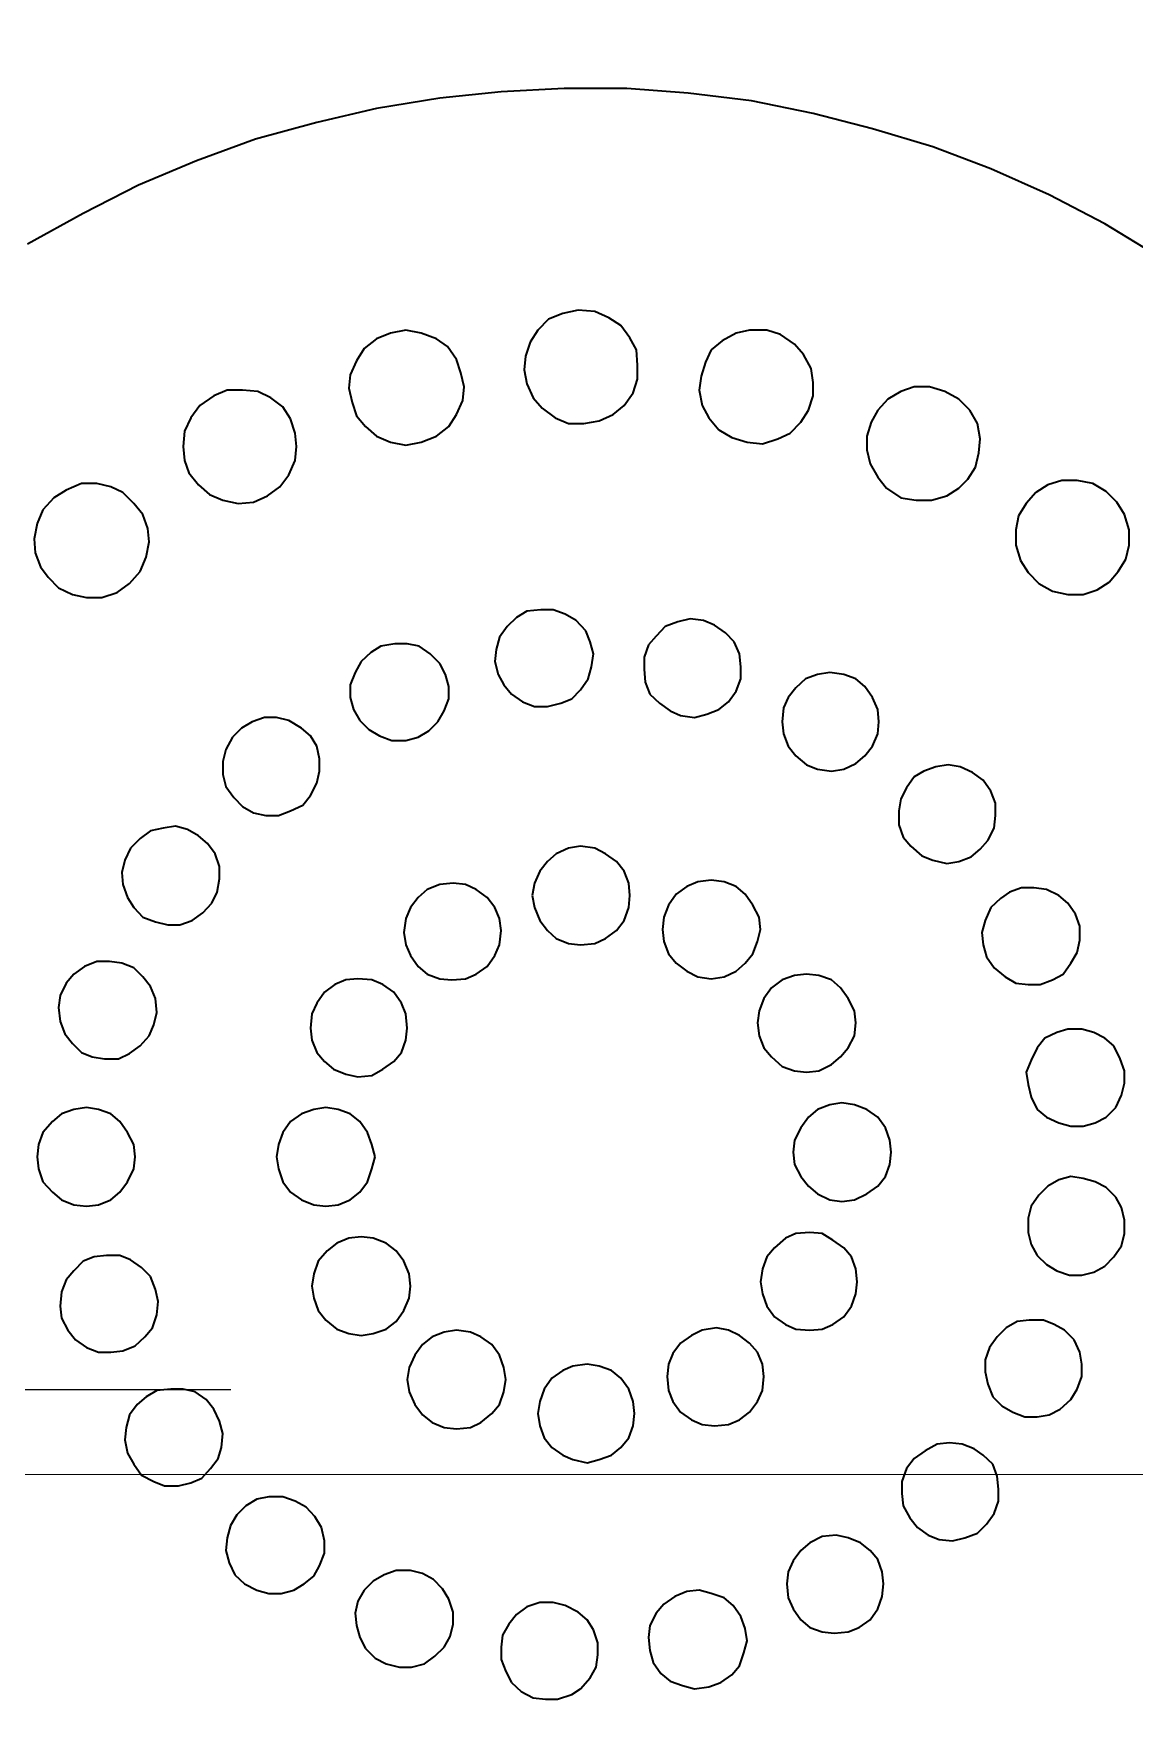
# Model space of a CAD drawing. Extents: x 3377 to 3790, y 1673 to 1846.
# Drawn here: x 3451.4614 to 3451.5289, y 1695.5105 to 1695.6129 of the extents above; entities that cross this region are included whole.
import ezdxf

# ---------------------------------------------------------------- set-up
doc = ezdxf.new("R2010")
doc.units = 0
doc.header["$LTSCALE"] = 2
doc.linetypes.add('DIVIDE', pattern=[1.25, 0.5, -0.25, 0, -0.25, 0, -0.25])
doc.layers.add('. hachura', color=8, linetype='Continuous', lineweight=0)
for name, color, linetype in [('A-PARED', 4, 'Continuous'), ('Layer 1', 7, 'Continuous'), ('LCL-LINHACORTE', 3, 'DIVIDE')]:
    doc.layers.add(name, color=color, linetype=linetype)

# ---------------------------------------------------------------- blocks, each defined once
blk = doc.blocks.new('A$C65ee73db')
at = {"layer": 'Layer 1', "color": 8, "lineweight": 35}
for points in [[(0.12023, 0.40723), (0.12223, 0.40393)], [(0.10169, 0.40523), (0.10255, 0.40542)], [(0.10255, 0.40542), (0.10349, 0.40542)], [(0.10349, 0.40542), (0.10443, 0.40515)], [(0.05841, 0.40393), (0.05899, 0.40448)], [(0.05899, 0.40448), (0.05966, 0.40495)], [(0.05966, 0.40495), (0.06041, 0.40515)], [(0.06041, 0.40515), (0.06123, 0.40515)], [(0.06123, 0.40515), (0.06201, 0.40495)], [(0.06201, 0.40495), (0.06264, 0.4046)], [(0.06264, 0.4046), (0.06323, 0.40401)], [(0.06754, 0.40401), (0.06813, 0.4046)], [(0.06813, 0.4046), (0.06887, 0.40495)], [(0.06887, 0.40495), (0.06962, 0.40515)], [(0.06962, 0.40515), (0.07036, 0.40515)], [(0.07036, 0.40515), (0.07111, 0.40488)], [(0.07111, 0.40488), (0.07189, 0.40448)], [(0.07189, 0.40448), (0.07236, 0.40393)], [(0.10028, 0.40421), (0.10094, 0.40476)], [(0.10094, 0.40476), (0.10169, 0.40523)], [(0.10443, 0.40515), (0.10518, 0.40468)], [(0.10518, 0.40468), (0.10584, 0.40401)], [(0.05805, 0.40327), (0.05841, 0.40393)], [(0.06323, 0.40401), (0.06358, 0.40335)], [(0.06358, 0.40335), (0.06378, 0.4026)], [(0.06699, 0.4026), (0.06719, 0.40335)], [(0.06719, 0.40335), (0.06754, 0.40401)], [(0.07236, 0.40393), (0.07272, 0.40327)], [(0.09953, 0.4026), (0.09981, 0.40346)], [(0.09981, 0.40346), (0.10028, 0.40421)], [(0.10584, 0.40401), (0.10632, 0.40319)], [(0.12223, 0.40393), (0.124, 0.40052)], [(0.05088, 0.40225), (0.05166, 0.40252)], [(0.05166, 0.40252), (0.05241, 0.40252)], [(0.05241, 0.40252), (0.05315, 0.40241)], [(0.05315, 0.40241), (0.0539, 0.40205)], [(0.05786, 0.40252), (0.05805, 0.40327)], [(0.05786, 0.40178), (0.05786, 0.40252)], [(0.06378, 0.4026), (0.06389, 0.40186)], [(0.06699, 0.40186), (0.06699, 0.4026)], [(0.07272, 0.40327), (0.07291, 0.40252)], [(0.07291, 0.40252), (0.07291, 0.40166)], [(0.07762, 0.40225), (0.07836, 0.40241)], [(0.07836, 0.40241), (0.07922, 0.40241)], [(0.07922, 0.40241), (0.07997, 0.40213)], [(0.09953, 0.40166), (0.09953, 0.4026)], [(0.10632, 0.40319), (0.10651, 0.40225)], [(0.04966, 0.40119), (0.05025, 0.40186)], [(0.05025, 0.40186), (0.05088, 0.40225)], [(0.0539, 0.40205), (0.05449, 0.40146)], [(0.05449, 0.40146), (0.05484, 0.40084)], [(0.05813, 0.40099), (0.05786, 0.40178)], [(0.06389, 0.40186), (0.0637, 0.40111)], [(0.06719, 0.40111), (0.06699, 0.40186)], [(0.07291, 0.40166), (0.07272, 0.40099)], [(0.07593, 0.40072), (0.07628, 0.40139)], [(0.07628, 0.40139), (0.07695, 0.40186)], [(0.07695, 0.40186), (0.07762, 0.40225)], [(0.07997, 0.40213), (0.08064, 0.40166)], [(0.08064, 0.40166), (0.08111, 0.40111)], [(0.09973, 0.40072), (0.09953, 0.40166)], [(0.10651, 0.40131), (0.10624, 0.40044)], [(0.10651, 0.40225), (0.10651, 0.40131)], [(0.04919, 0.39978), (0.04931, 0.40052)], [(0.04931, 0.40052), (0.04966, 0.40119)], [(0.05484, 0.40084), (0.05511, 0.40017)], [(0.05852, 0.40037), (0.05813, 0.40099)], [(0.05907, 0.39978), (0.05852, 0.40037)], [(0.06331, 0.40044), (0.06276, 0.3999)], [(0.0637, 0.40111), (0.06331, 0.40044)], [(0.06754, 0.40037), (0.06719, 0.40111)], [(0.06801, 0.39978), (0.06754, 0.40037)], [(0.07272, 0.40099), (0.07236, 0.40025)], [(0.07566, 0.39997), (0.07593, 0.40072)], [(0.08111, 0.40111), (0.08146, 0.40037)], [(0.08146, 0.40037), (0.08158, 0.39958)], [(0.1002, 0.3999), (0.09973, 0.40072)], [(0.10624, 0.40044), (0.10577, 0.3997)], [(0.124, 0.40052), (0.1256, 0.39696)], [(0.04919, 0.39903), (0.04919, 0.39978)], [(0.05511, 0.39931), (0.05503, 0.39856)], [(0.05511, 0.40017), (0.05511, 0.39931)], [(0.05974, 0.39943), (0.05907, 0.39978)], [(0.06048, 0.39923), (0.05974, 0.39943)], [(0.06209, 0.39943), (0.06135, 0.39923)], [(0.06276, 0.3999), (0.06209, 0.39943)], [(0.06876, 0.39943), (0.06801, 0.39978)], [(0.06954, 0.39923), (0.06876, 0.39943)], [(0.07103, 0.39943), (0.07029, 0.39911)], [(0.07178, 0.39978), (0.07103, 0.39943)], [(0.07236, 0.40025), (0.07178, 0.39978)], [(0.07566, 0.39923), (0.07566, 0.39997)], [(0.08158, 0.39958), (0.08158, 0.39884)], [(0.10087, 0.39923), (0.1002, 0.3999)], [(0.10577, 0.3997), (0.1051, 0.39911)], [(0.04947, 0.39829), (0.04919, 0.39903)], [(0.04986, 0.39762), (0.04947, 0.39829)], [(0.05503, 0.39856), (0.05464, 0.3979)], [(0.06135, 0.39923), (0.06048, 0.39923)], [(0.07029, 0.39911), (0.06954, 0.39923)], [(0.07573, 0.39848), (0.07566, 0.39923)], [(0.07613, 0.39782), (0.07573, 0.39848)], [(0.08158, 0.39884), (0.0813, 0.39809)], [(0.10161, 0.39876), (0.10087, 0.39923)], [(0.10255, 0.39848), (0.10161, 0.39876)], [(0.10349, 0.39848), (0.10255, 0.39848)], [(0.10435, 0.39864), (0.10349, 0.39848)], [(0.1051, 0.39911), (0.10435, 0.39864)], [(0.04327, 0.39715), (0.04402, 0.39743)], [(0.04402, 0.39743), (0.04476, 0.39743)], [(0.04476, 0.39743), (0.04555, 0.39735)], [(0.04555, 0.39735), (0.04629, 0.39707)], [(0.05041, 0.39707), (0.04986, 0.39762)], [(0.05409, 0.39735), (0.05343, 0.39688)], [(0.05464, 0.3979), (0.05409, 0.39735)], [(0.07668, 0.39715), (0.07613, 0.39782)], [(0.08091, 0.39754), (0.08036, 0.39696)], [(0.0813, 0.39809), (0.08091, 0.39754)], [(0.08522, 0.39715), (0.08601, 0.39723)], [(0.08601, 0.39723), (0.08675, 0.39723)], [(0.08675, 0.39723), (0.0875, 0.39696)], [(0.04206, 0.39613), (0.04261, 0.39668)], [(0.04261, 0.39668), (0.04327, 0.39715)], [(0.04629, 0.39707), (0.04684, 0.39649)], [(0.04684, 0.39649), (0.04723, 0.39594)], [(0.05119, 0.39676), (0.05041, 0.39707)], [(0.05194, 0.3966), (0.05119, 0.39676)], [(0.05268, 0.3966), (0.05194, 0.3966)], [(0.05343, 0.39688), (0.05268, 0.3966)], [(0.07734, 0.39668), (0.07668, 0.39715)], [(0.07809, 0.39649), (0.07734, 0.39668)], [(0.07883, 0.39641), (0.07809, 0.39649)], [(0.07958, 0.3966), (0.07883, 0.39641)], [(0.08036, 0.39696), (0.07958, 0.3966)], [(0.08346, 0.39574), (0.08393, 0.39629)], [(0.08393, 0.39629), (0.08448, 0.39676)], [(0.08448, 0.39676), (0.08522, 0.39715)], [(0.0875, 0.39696), (0.08816, 0.39649)], [(0.08816, 0.39649), (0.08863, 0.39582)], [(0.10733, 0.39601), (0.1082, 0.39621)], [(0.1082, 0.39621), (0.10906, 0.39629)], [(0.10906, 0.39629), (0.11, 0.39613)], [(0.1256, 0.39696), (0.12694, 0.39339)], [(0.04159, 0.3946), (0.04178, 0.39535)], [(0.04178, 0.39535), (0.04206, 0.39613)], [(0.04723, 0.39594), (0.04751, 0.39519)], [(0.04751, 0.39519), (0.04759, 0.39441)], [(0.08318, 0.395), (0.08346, 0.39574)], [(0.08863, 0.39582), (0.08899, 0.39507)], [(0.10604, 0.395), (0.10659, 0.39554)], [(0.10659, 0.39554), (0.10733, 0.39601)], [(0.11, 0.39613), (0.11082, 0.39566)], [(0.11082, 0.39566), (0.11149, 0.395)], [(0.04167, 0.39378), (0.04159, 0.3946)], [(0.04759, 0.39441), (0.04751, 0.39366)], [(0.08307, 0.39425), (0.08318, 0.395)], [(0.08326, 0.39339), (0.08307, 0.39425)], [(0.08899, 0.39507), (0.0891, 0.39433)], [(0.0891, 0.39433), (0.08899, 0.39358)], [(0.1053, 0.39331), (0.10557, 0.39425)], [(0.10557, 0.39425), (0.10604, 0.395)], [(0.11149, 0.395), (0.11196, 0.39413)], [(0.11196, 0.39413), (0.11224, 0.39319)], [(0.04194, 0.39311), (0.04167, 0.39378)], [(0.04241, 0.39245), (0.04194, 0.39311)], [(0.04751, 0.39366), (0.04711, 0.39292)], [(0.08354, 0.39272), (0.08326, 0.39339)], [(0.08899, 0.39358), (0.08871, 0.39284)], [(0.1053, 0.39237), (0.1053, 0.39331)], [(0.11224, 0.39319), (0.11224, 0.39225)], [(0.12694, 0.39339), (0.12804, 0.3897)], [(0.043, 0.39198), (0.04241, 0.39245)], [(0.04664, 0.39225), (0.04602, 0.39178)], [(0.04711, 0.39292), (0.04664, 0.39225)], [(0.08412, 0.39205), (0.08354, 0.39272)], [(0.08836, 0.39225), (0.08769, 0.39178)], [(0.08871, 0.39284), (0.08836, 0.39225)], [(0.10545, 0.39143), (0.1053, 0.39237)], [(0.11224, 0.39225), (0.11196, 0.39143)], [(0.04374, 0.39158), (0.043, 0.39198)], [(0.04449, 0.39151), (0.04374, 0.39158)], [(0.04523, 0.39151), (0.04449, 0.39151)], [(0.04602, 0.39178), (0.04523, 0.39151)], [(0.08467, 0.39158), (0.08412, 0.39205)], [(0.08542, 0.39131), (0.08467, 0.39158)], [(0.08628, 0.39131), (0.08542, 0.39131)], [(0.08703, 0.39143), (0.08628, 0.39131)], [(0.08769, 0.39178), (0.08703, 0.39143)], [(0.10604, 0.39056), (0.10545, 0.39143)], [(0.11196, 0.39143), (0.11149, 0.39064)], [(0.03743, 0.39002), (0.03818, 0.39029)], [(0.03818, 0.39029), (0.03896, 0.39037)], [(0.03896, 0.39037), (0.0397, 0.39029)], [(0.0397, 0.39029), (0.04045, 0.39002)], [(0.06331, 0.39002), (0.06389, 0.39049)], [(0.06389, 0.39049), (0.06464, 0.39076)], [(0.06464, 0.39076), (0.06538, 0.39084)], [(0.06538, 0.39084), (0.06613, 0.39076)], [(0.06613, 0.39076), (0.06687, 0.39049)], [(0.06687, 0.39049), (0.06754, 0.39002)], [(0.09099, 0.39002), (0.09173, 0.39009)], [(0.09173, 0.39009), (0.09248, 0.39002)], [(0.10671, 0.39002), (0.10604, 0.39056)], [(0.11149, 0.39064), (0.11082, 0.39002)], [(0.03629, 0.38888), (0.03676, 0.38955)], [(0.03676, 0.38955), (0.03743, 0.39002)], [(0.04045, 0.39002), (0.041, 0.38955)], [(0.041, 0.38955), (0.04147, 0.38896)], [(0.06248, 0.3886), (0.06284, 0.38935)], [(0.06284, 0.38935), (0.06331, 0.39002)], [(0.06754, 0.39002), (0.06801, 0.38935)], [(0.06801, 0.38935), (0.06829, 0.3886)], [(0.08918, 0.38868), (0.08965, 0.38923)], [(0.08965, 0.38923), (0.09024, 0.3897)], [(0.09024, 0.3897), (0.09099, 0.39002)], [(0.09248, 0.39002), (0.09322, 0.3897)], [(0.09322, 0.3897), (0.09389, 0.38923)], [(0.09389, 0.38923), (0.09436, 0.38868)], [(0.10753, 0.38955), (0.10671, 0.39002)], [(0.10839, 0.38935), (0.10753, 0.38955)], [(0.10922, 0.38935), (0.10839, 0.38935)], [(0.11008, 0.38962), (0.10922, 0.38935)], [(0.11082, 0.39002), (0.11008, 0.38962)], [(0.12804, 0.3897), (0.12898, 0.38606)], [(0.03594, 0.38735), (0.03602, 0.38821)], [(0.03602, 0.38821), (0.03629, 0.38888)], [(0.04147, 0.38896), (0.04178, 0.38821)], [(0.04178, 0.38821), (0.04194, 0.38747)], [(0.05531, 0.38794), (0.05597, 0.38841)], [(0.05597, 0.38841), (0.05672, 0.38868)], [(0.05672, 0.38868), (0.05746, 0.38876)], [(0.05746, 0.38876), (0.05825, 0.38868)], [(0.05825, 0.38868), (0.05899, 0.38841)], [(0.05899, 0.38841), (0.05954, 0.38794)], [(0.06237, 0.38782), (0.06248, 0.3886)], [(0.06829, 0.3886), (0.0684, 0.38782)], [(0.07123, 0.38774), (0.07178, 0.38821)], [(0.07178, 0.38821), (0.07252, 0.3886)], [(0.07252, 0.3886), (0.0733, 0.38868)], [(0.0733, 0.38868), (0.07405, 0.3886)], [(0.07405, 0.3886), (0.07479, 0.38821)], [(0.07479, 0.38821), (0.07546, 0.38774)], [(0.08883, 0.38794), (0.08918, 0.38868)], [(0.09436, 0.38868), (0.09463, 0.38794)], [(0.03602, 0.38661), (0.03594, 0.38735)], [(0.04194, 0.38747), (0.04186, 0.38661)], [(0.05456, 0.38661), (0.05484, 0.38727)], [(0.05484, 0.38727), (0.05531, 0.38794)], [(0.05954, 0.38794), (0.06001, 0.38727)], [(0.06001, 0.38727), (0.06041, 0.38661)], [(0.06248, 0.38708), (0.06237, 0.38782)], [(0.06284, 0.38633), (0.06248, 0.38708)], [(0.06829, 0.38708), (0.06801, 0.38633)], [(0.0684, 0.38782), (0.06829, 0.38708)], [(0.07036, 0.38641), (0.07076, 0.38719)], [(0.07076, 0.38719), (0.07123, 0.38774)], [(0.07546, 0.38774), (0.07593, 0.38719)], [(0.07593, 0.38719), (0.07621, 0.38641)], [(0.08871, 0.38719), (0.08883, 0.38794)], [(0.08883, 0.38633), (0.08871, 0.38719)], [(0.09463, 0.38794), (0.09475, 0.38708)], [(0.09475, 0.38708), (0.09463, 0.38633)], [(0.03629, 0.38586), (0.03602, 0.38661)], [(0.04186, 0.38661), (0.04147, 0.38586)], [(0.05449, 0.38586), (0.05456, 0.38661)], [(0.06041, 0.38661), (0.06048, 0.38586)], [(0.06331, 0.38578), (0.06284, 0.38633)], [(0.06801, 0.38633), (0.06754, 0.38578)], [(0.07029, 0.38566), (0.07036, 0.38641)], [(0.07621, 0.38641), (0.07628, 0.38566)], [(0.0891, 0.38566), (0.08883, 0.38633)], [(0.09463, 0.38633), (0.09436, 0.38559)], [(0.11082, 0.38578), (0.11169, 0.38606)], [(0.11169, 0.38606), (0.11251, 0.38606)], [(0.11251, 0.38606), (0.11337, 0.38594)], [(0.11337, 0.38594), (0.11423, 0.38547)], [(0.12898, 0.38606), (0.12976, 0.38229)], [(0.03676, 0.38531), (0.03629, 0.38586)], [(0.03743, 0.38484), (0.03676, 0.38531)], [(0.041, 0.38531), (0.04037, 0.38484)], [(0.04147, 0.38586), (0.041, 0.38531)], [(0.05456, 0.385), (0.05449, 0.38586)], [(0.05484, 0.38437), (0.05456, 0.385)], [(0.06041, 0.385), (0.06013, 0.38437)], [(0.06048, 0.38586), (0.06041, 0.385)], [(0.06389, 0.38531), (0.06331, 0.38578)], [(0.06464, 0.38492), (0.06389, 0.38531)], [(0.06538, 0.38484), (0.06464, 0.38492)], [(0.06613, 0.38492), (0.06538, 0.38484)], [(0.06687, 0.38531), (0.06613, 0.38492)], [(0.06754, 0.38578), (0.06687, 0.38531)], [(0.07036, 0.38492), (0.07029, 0.38566)], [(0.07064, 0.38417), (0.07036, 0.38492)], [(0.07621, 0.38492), (0.07593, 0.38417)], [(0.07628, 0.38566), (0.07621, 0.38492)], [(0.08965, 0.385), (0.0891, 0.38566)], [(0.09024, 0.38453), (0.08965, 0.385)], [(0.09381, 0.385), (0.09322, 0.38453)], [(0.09436, 0.38559), (0.09381, 0.385)], [(0.10941, 0.38465), (0.11008, 0.38531)], [(0.11008, 0.38531), (0.11082, 0.38578)], [(0.11423, 0.38547), (0.11486, 0.38492)], [(0.11486, 0.38492), (0.11545, 0.38406)], [(0.0381, 0.38453), (0.03743, 0.38484)], [(0.03896, 0.38445), (0.0381, 0.38453)], [(0.0397, 0.38453), (0.03896, 0.38445)], [(0.04037, 0.38484), (0.0397, 0.38453)], [(0.05531, 0.3837), (0.05484, 0.38437)], [(0.06013, 0.38437), (0.05954, 0.3837)], [(0.07123, 0.38351), (0.07064, 0.38417)], [(0.07593, 0.38417), (0.07546, 0.38351)], [(0.09099, 0.38425), (0.09024, 0.38453)], [(0.09173, 0.38417), (0.09099, 0.38425)], [(0.09259, 0.38425), (0.09173, 0.38417)], [(0.09322, 0.38453), (0.09259, 0.38425)], [(0.10875, 0.38296), (0.10906, 0.3839)], [(0.10906, 0.3839), (0.10941, 0.38465)], [(0.11545, 0.38406), (0.11572, 0.38323)], [(0.05013, 0.38265), (0.0508, 0.38296)], [(0.0508, 0.38296), (0.05166, 0.38304)], [(0.05166, 0.38304), (0.05241, 0.38296)], [(0.05241, 0.38296), (0.05315, 0.38265)], [(0.05597, 0.38323), (0.05531, 0.3837)], [(0.05672, 0.38296), (0.05597, 0.38323)], [(0.05746, 0.38284), (0.05672, 0.38296)], [(0.05825, 0.38296), (0.05746, 0.38284)], [(0.05899, 0.38323), (0.05825, 0.38296)], [(0.05954, 0.3837), (0.05899, 0.38323)], [(0.07178, 0.38304), (0.07123, 0.38351)], [(0.07252, 0.38276), (0.07178, 0.38304)], [(0.07479, 0.38304), (0.07405, 0.38276)], [(0.07546, 0.38351), (0.07479, 0.38304)], [(0.10886, 0.38202), (0.10875, 0.38296)], [(0.11572, 0.38323), (0.11572, 0.38217)], [(0.03473, 0.38182), (0.03547, 0.38202)], [(0.03547, 0.38202), (0.03622, 0.3819)], [(0.03622, 0.3819), (0.03696, 0.38163)], [(0.049, 0.38155), (0.04947, 0.38217)], [(0.04947, 0.38217), (0.05013, 0.38265)], [(0.05315, 0.38265), (0.0537, 0.38217)], [(0.0537, 0.38217), (0.05417, 0.38155)], [(0.0733, 0.38265), (0.07252, 0.38276)], [(0.07405, 0.38276), (0.0733, 0.38265)], [(0.07648, 0.38135), (0.07695, 0.3819)], [(0.07695, 0.3819), (0.07754, 0.38237)], [(0.07754, 0.38237), (0.07828, 0.38265)], [(0.07828, 0.38265), (0.07903, 0.38284)], [(0.07903, 0.38284), (0.07977, 0.38276)], [(0.07977, 0.38276), (0.08052, 0.38237)], [(0.08052, 0.38237), (0.08118, 0.3819)], [(0.08118, 0.3819), (0.08166, 0.38135)], [(0.10914, 0.38108), (0.10886, 0.38202)], [(0.11572, 0.38217), (0.11553, 0.38135)], [(0.12976, 0.38229), (0.13023, 0.37841)], [(0.03292, 0.38041), (0.03339, 0.38108)], [(0.03339, 0.38108), (0.03394, 0.38155)], [(0.03394, 0.38155), (0.03473, 0.38182)], [(0.03696, 0.38163), (0.03763, 0.38116)], [(0.03763, 0.38116), (0.0381, 0.38061)], [(0.04864, 0.38002), (0.04872, 0.38088)], [(0.04872, 0.38088), (0.049, 0.38155)], [(0.05417, 0.38155), (0.05449, 0.38088)], [(0.05449, 0.38088), (0.05464, 0.38014)], [(0.07613, 0.38061), (0.07648, 0.38135)], [(0.08166, 0.38135), (0.08193, 0.38061)], [(0.09248, 0.38029), (0.09295, 0.38088)], [(0.09295, 0.38088), (0.09361, 0.38135)], [(0.09361, 0.38135), (0.09436, 0.38163)], [(0.09436, 0.38163), (0.0951, 0.38163)], [(0.0951, 0.38163), (0.09589, 0.38155)], [(0.09589, 0.38155), (0.09663, 0.38123)], [(0.09663, 0.38123), (0.09718, 0.38069)], [(0.10961, 0.38029), (0.10914, 0.38108)], [(0.11553, 0.38135), (0.11506, 0.38049)], [(0.03265, 0.37967), (0.03292, 0.38041)], [(0.0381, 0.38061), (0.03837, 0.37982)], [(0.03837, 0.37982), (0.03857, 0.37908)], [(0.04872, 0.37927), (0.04864, 0.38002)], [(0.05464, 0.38014), (0.05449, 0.37927)], [(0.07601, 0.37982), (0.07613, 0.38061)], [(0.07613, 0.379), (0.07601, 0.37982)], [(0.08193, 0.38061), (0.08205, 0.37982)], [(0.08205, 0.37982), (0.08193, 0.379)], [(0.0922, 0.37955), (0.09248, 0.38029)], [(0.09718, 0.38069), (0.09765, 0.38002)], [(0.09765, 0.38002), (0.09793, 0.37935)], [(0.11035, 0.37967), (0.10961, 0.38029)], [(0.11451, 0.37982), (0.11376, 0.37947)], [(0.11506, 0.38049), (0.11451, 0.37982)], [(0.03253, 0.3788), (0.03265, 0.37967)], [(0.03273, 0.37806), (0.03253, 0.3788)], [(0.03857, 0.37908), (0.03849, 0.37833)], [(0.049, 0.37861), (0.04872, 0.37927)], [(0.05449, 0.37927), (0.05417, 0.37861)], [(0.07648, 0.37833), (0.07613, 0.379)], [(0.08193, 0.379), (0.08166, 0.37833)], [(0.09201, 0.3788), (0.0922, 0.37955)], [(0.09212, 0.37794), (0.09201, 0.3788)], [(0.09793, 0.37935), (0.09804, 0.37853)], [(0.1111, 0.37927), (0.11035, 0.37967)], [(0.11204, 0.37908), (0.1111, 0.37927)], [(0.1129, 0.3792), (0.11204, 0.37908)], [(0.11376, 0.37947), (0.1129, 0.3792)], [(0.033, 0.37731), (0.03273, 0.37806)], [(0.03849, 0.37833), (0.03818, 0.37759)], [(0.04947, 0.37794), (0.049, 0.37861)], [(0.05013, 0.37747), (0.04947, 0.37794)], [(0.0537, 0.37794), (0.05307, 0.37747)], [(0.05417, 0.37861), (0.0537, 0.37794)], [(0.07695, 0.37767), (0.07648, 0.37833)], [(0.08166, 0.37833), (0.08118, 0.37767)], [(0.0924, 0.37731), (0.09212, 0.37794)], [(0.09785, 0.37778), (0.09757, 0.377)], [(0.09804, 0.37853), (0.09785, 0.37778)], [(0.13023, 0.37841), (0.13051, 0.37465)], [(0.03347, 0.37673), (0.033, 0.37731)], [(0.03414, 0.37626), (0.03347, 0.37673)], [(0.03771, 0.37692), (0.03716, 0.37645)], [(0.03818, 0.37759), (0.03771, 0.37692)], [(0.0508, 0.3772), (0.05013, 0.37747)], [(0.05166, 0.37712), (0.0508, 0.3772)], [(0.05241, 0.3772), (0.05166, 0.37712)], [(0.05307, 0.37747), (0.05241, 0.3772)], [(0.07754, 0.3772), (0.07695, 0.37767)], [(0.07828, 0.37692), (0.07754, 0.3772)], [(0.07903, 0.37684), (0.07828, 0.37692)], [(0.07977, 0.37692), (0.07903, 0.37684)], [(0.08052, 0.3772), (0.07977, 0.37692)], [(0.08118, 0.37767), (0.08052, 0.3772)], [(0.09287, 0.37665), (0.0924, 0.37731)], [(0.09757, 0.377), (0.09698, 0.37645)], [(0.03488, 0.37606), (0.03414, 0.37626)], [(0.03567, 0.37598), (0.03488, 0.37606)], [(0.03641, 0.37606), (0.03567, 0.37598)], [(0.03716, 0.37645), (0.03641, 0.37606)], [(0.09342, 0.37606), (0.09287, 0.37665)], [(0.09416, 0.37578), (0.09342, 0.37606)], [(0.09495, 0.37571), (0.09416, 0.37578)], [(0.09569, 0.37571), (0.09495, 0.37571)], [(0.09644, 0.37598), (0.09569, 0.37571)], [(0.09698, 0.37645), (0.09644, 0.37598)], [(0.04731, 0.37429), (0.0479, 0.37477)], [(0.0479, 0.37477), (0.04864, 0.37504)], [(0.04864, 0.37504), (0.04939, 0.37512)], [(0.04939, 0.37512), (0.05013, 0.37504)], [(0.05013, 0.37504), (0.05088, 0.37477)], [(0.05088, 0.37477), (0.05155, 0.37429)], [(0.07958, 0.37449), (0.08036, 0.37477)], [(0.08036, 0.37477), (0.08111, 0.37484)], [(0.08111, 0.37484), (0.08185, 0.37477)], [(0.08185, 0.37477), (0.0826, 0.37449)], [(0.1111, 0.37449), (0.11188, 0.37504)], [(0.11188, 0.37504), (0.11271, 0.37531)], [(0.11271, 0.37531), (0.11357, 0.37531)], [(0.11357, 0.37531), (0.11451, 0.37524)], [(0.11451, 0.37524), (0.11525, 0.37484)], [(0.11525, 0.37484), (0.116, 0.37429)], [(0.04657, 0.37296), (0.04684, 0.37371)], [(0.04684, 0.37371), (0.04731, 0.37429)], [(0.05155, 0.37429), (0.05202, 0.37371)], [(0.05202, 0.37371), (0.05229, 0.37296)], [(0.07848, 0.37335), (0.07895, 0.37402)], [(0.07895, 0.37402), (0.07958, 0.37449)], [(0.0826, 0.37449), (0.08318, 0.37402)], [(0.08318, 0.37402), (0.08365, 0.37335)], [(0.11016, 0.37296), (0.11055, 0.37382)], [(0.11055, 0.37382), (0.1111, 0.37449)], [(0.116, 0.37429), (0.11647, 0.37355)], [(0.13051, 0.37465), (0.13051, 0.37081)], [(0.0332, 0.37241), (0.03386, 0.37277)], [(0.03386, 0.37277), (0.03461, 0.37288)], [(0.03461, 0.37288), (0.03535, 0.37288)], [(0.03535, 0.37288), (0.03614, 0.37261)], [(0.04637, 0.37222), (0.04657, 0.37296)], [(0.05229, 0.37296), (0.05241, 0.37222)], [(0.07809, 0.37182), (0.07817, 0.37269)], [(0.07817, 0.37269), (0.07848, 0.37335)], [(0.08365, 0.37335), (0.08401, 0.37269)], [(0.08401, 0.37269), (0.08412, 0.37182)], [(0.11, 0.37202), (0.11016, 0.37296)], [(0.11647, 0.37355), (0.11686, 0.37269)], [(0.11686, 0.37269), (0.11694, 0.37167)], [(0.03218, 0.37128), (0.03253, 0.37182)], [(0.03253, 0.37182), (0.0332, 0.37241)], [(0.03614, 0.37261), (0.03676, 0.37222)], [(0.03676, 0.37222), (0.03723, 0.37167)], [(0.03723, 0.37167), (0.03763, 0.37088)], [(0.04657, 0.37135), (0.04637, 0.37222)], [(0.05241, 0.37222), (0.05229, 0.37135)], [(0.07817, 0.37108), (0.07809, 0.37182)], [(0.08412, 0.37182), (0.08401, 0.37108)], [(0.09314, 0.37128), (0.09369, 0.37182)], [(0.09369, 0.37182), (0.09436, 0.37229)], [(0.09436, 0.37229), (0.0951, 0.37249)], [(0.0951, 0.37249), (0.09589, 0.37261)], [(0.09589, 0.37261), (0.09663, 0.37241)], [(0.09663, 0.37241), (0.0973, 0.37214)], [(0.0973, 0.37214), (0.09793, 0.37155)], [(0.11, 0.37108), (0.11, 0.37202)], [(0.11694, 0.37167), (0.11674, 0.37073)], [(0.0319, 0.37041), (0.03218, 0.37128)], [(0.03763, 0.37088), (0.03782, 0.37014)], [(0.04684, 0.37073), (0.04657, 0.37135)], [(0.04731, 0.37006), (0.04684, 0.37073)], [(0.05202, 0.37073), (0.05155, 0.37006)], [(0.05229, 0.37135), (0.05202, 0.37073)], [(0.07848, 0.37033), (0.07817, 0.37108)], [(0.08401, 0.37108), (0.08365, 0.37033)], [(0.09267, 0.36979), (0.09287, 0.37061)], [(0.09287, 0.37061), (0.09314, 0.37128)], [(0.09793, 0.37155), (0.09832, 0.37088)], [(0.09832, 0.37088), (0.09859, 0.37014)], [(0.11035, 0.37026), (0.11, 0.37108)], [(0.11674, 0.37073), (0.11639, 0.36986)], [(0.13051, 0.37081), (0.13031, 0.36696)], [(0.0319, 0.36967), (0.0319, 0.37041)], [(0.03198, 0.36892), (0.0319, 0.36967)], [(0.03782, 0.37014), (0.03782, 0.36932)], [(0.0479, 0.36959), (0.04731, 0.37006)], [(0.04864, 0.36932), (0.0479, 0.36959)], [(0.05088, 0.36959), (0.05013, 0.36932)], [(0.05155, 0.37006), (0.05088, 0.36959)], [(0.07895, 0.36979), (0.07848, 0.37033)], [(0.07958, 0.36932), (0.07895, 0.36979)], [(0.08318, 0.36979), (0.0826, 0.36932)], [(0.08365, 0.37033), (0.08318, 0.36979)], [(0.09267, 0.369), (0.09267, 0.36979)], [(0.09859, 0.37014), (0.09859, 0.36939)], [(0.11094, 0.36947), (0.11035, 0.37026)], [(0.11639, 0.36986), (0.11572, 0.3692)], [(0.03237, 0.36818), (0.03198, 0.36892)], [(0.03755, 0.36853), (0.03708, 0.3679)], [(0.03782, 0.36932), (0.03755, 0.36853)], [(0.04939, 0.3692), (0.04864, 0.36932)], [(0.05013, 0.36932), (0.04939, 0.3692)], [(0.08036, 0.369), (0.07958, 0.36932)], [(0.08111, 0.36885), (0.08036, 0.369)], [(0.08185, 0.369), (0.08111, 0.36885)], [(0.0826, 0.36932), (0.08185, 0.369)], [(0.09295, 0.36826), (0.09267, 0.369)], [(0.09851, 0.36853), (0.09812, 0.3679)], [(0.09859, 0.36939), (0.09851, 0.36853)], [(0.11157, 0.36892), (0.11094, 0.36947)], [(0.11243, 0.36853), (0.11157, 0.36892)], [(0.11329, 0.36837), (0.11243, 0.36853)], [(0.11498, 0.36873), (0.11412, 0.36845)], [(0.11572, 0.3692), (0.11498, 0.36873)], [(0.03292, 0.36759), (0.03237, 0.36818)], [(0.03359, 0.36724), (0.03292, 0.36759)], [(0.03708, 0.3679), (0.03649, 0.36743)], [(0.09342, 0.36759), (0.09295, 0.36826)], [(0.094, 0.36712), (0.09342, 0.36759)], [(0.09812, 0.3679), (0.09757, 0.36732)], [(0.11412, 0.36845), (0.11329, 0.36837)], [(0.03433, 0.36696), (0.03359, 0.36724)], [(0.03508, 0.36696), (0.03433, 0.36696)], [(0.03582, 0.36704), (0.03508, 0.36696)], [(0.03649, 0.36743), (0.03582, 0.36704)], [(0.04939, 0.36638), (0.04994, 0.36685)], [(0.04994, 0.36685), (0.05072, 0.36712)], [(0.05072, 0.36712), (0.05147, 0.36724)], [(0.05147, 0.36724), (0.05221, 0.36712)], [(0.05221, 0.36712), (0.05296, 0.36685)], [(0.05296, 0.36685), (0.05362, 0.36638)], [(0.07675, 0.3661), (0.07742, 0.36657)], [(0.07742, 0.36657), (0.07809, 0.36685)], [(0.07809, 0.36685), (0.07895, 0.36696)], [(0.07895, 0.36696), (0.0797, 0.36685)], [(0.0797, 0.36685), (0.08036, 0.36657)], [(0.08036, 0.36657), (0.08099, 0.3661)], [(0.09463, 0.36677), (0.094, 0.36712)], [(0.09542, 0.36657), (0.09463, 0.36677)], [(0.09616, 0.36665), (0.09542, 0.36657)], [(0.09691, 0.36685), (0.09616, 0.36665)], [(0.09757, 0.36732), (0.09691, 0.36685)], [(0.13031, 0.36696), (0.12992, 0.3632)], [(0.04853, 0.36508), (0.04884, 0.36571)], [(0.04884, 0.36571), (0.04939, 0.36638)], [(0.05362, 0.36638), (0.05409, 0.36571)], [(0.05409, 0.36571), (0.05437, 0.36508)], [(0.07628, 0.36543), (0.07675, 0.3661)], [(0.08099, 0.3661), (0.08146, 0.36543)], [(0.04845, 0.36422), (0.04853, 0.36508)], [(0.05437, 0.36508), (0.05449, 0.36422)], [(0.07593, 0.36394), (0.07601, 0.36477)], [(0.07601, 0.36477), (0.07628, 0.36543)], [(0.08146, 0.36543), (0.08177, 0.36477)], [(0.08177, 0.36477), (0.08185, 0.36402)], [(0.11055, 0.36422), (0.11141, 0.36461)], [(0.11141, 0.36461), (0.11224, 0.36469)], [(0.11224, 0.36469), (0.1131, 0.36449)], [(0.1131, 0.36449), (0.11392, 0.36422)], [(0.03453, 0.36289), (0.03508, 0.36347)], [(0.03508, 0.36347), (0.03574, 0.36383)], [(0.03574, 0.36383), (0.03649, 0.36402)], [(0.03649, 0.36402), (0.03723, 0.36402)], [(0.03723, 0.36402), (0.03802, 0.36375)], [(0.03802, 0.36375), (0.03865, 0.36336)], [(0.04853, 0.36347), (0.04845, 0.36422)], [(0.04884, 0.36273), (0.04853, 0.36347)], [(0.05437, 0.36347), (0.05409, 0.36273)], [(0.05449, 0.36422), (0.05437, 0.36347)], [(0.07601, 0.3632), (0.07593, 0.36394)], [(0.08185, 0.36402), (0.08177, 0.3632)], [(0.09173, 0.36308), (0.0924, 0.36347)], [(0.0924, 0.36347), (0.09314, 0.36375)], [(0.09314, 0.36375), (0.09389, 0.36375)], [(0.09389, 0.36375), (0.09463, 0.36355)], [(0.09463, 0.36355), (0.0953, 0.3632)], [(0.10922, 0.363), (0.10981, 0.36375)], [(0.10981, 0.36375), (0.11055, 0.36422)], [(0.11392, 0.36422), (0.11471, 0.36367)], [(0.11471, 0.36367), (0.11518, 0.363)], [(0.03406, 0.36226), (0.03453, 0.36289)], [(0.03865, 0.36336), (0.03923, 0.36281)], [(0.03923, 0.36281), (0.03959, 0.36214)], [(0.04931, 0.36214), (0.04884, 0.36273)], [(0.05409, 0.36273), (0.05362, 0.36214)], [(0.07628, 0.36242), (0.07601, 0.3632)], [(0.07675, 0.36187), (0.07628, 0.36242)], [(0.08146, 0.36242), (0.08099, 0.36187)], [(0.08177, 0.3632), (0.08146, 0.36242)], [(0.09079, 0.36187), (0.09118, 0.36253)], [(0.09118, 0.36253), (0.09173, 0.36308)], [(0.0953, 0.3632), (0.09589, 0.36261)], [(0.09589, 0.36261), (0.09636, 0.36194)], [(0.10886, 0.36206), (0.10922, 0.363)], [(0.11518, 0.363), (0.11553, 0.36206)], [(0.12992, 0.3632), (0.12929, 0.35932)], [(0.03386, 0.36147), (0.03406, 0.36226)], [(0.03386, 0.36073), (0.03386, 0.36147)], [(0.03959, 0.36214), (0.03978, 0.3614)], [(0.03978, 0.3614), (0.03978, 0.36053)], [(0.04994, 0.36167), (0.04931, 0.36214)], [(0.05072, 0.36132), (0.04994, 0.36167)], [(0.05296, 0.36167), (0.05221, 0.36132)], [(0.05362, 0.36214), (0.05296, 0.36167)], [(0.05645, 0.36132), (0.05719, 0.3614)], [(0.05719, 0.3614), (0.05794, 0.36132)], [(0.07742, 0.3614), (0.07675, 0.36187)], [(0.07809, 0.36112), (0.07742, 0.3614)], [(0.08036, 0.3614), (0.0797, 0.36112)], [(0.08099, 0.36187), (0.08036, 0.3614)], [(0.09059, 0.36112), (0.09079, 0.36187)], [(0.09636, 0.36194), (0.09651, 0.3612)], [(0.10867, 0.36112), (0.10886, 0.36206)], [(0.11553, 0.36206), (0.11572, 0.36112)], [(0.03406, 0.35991), (0.03386, 0.36073)], [(0.03978, 0.36053), (0.03951, 0.35979)], [(0.05147, 0.3612), (0.05072, 0.36132)], [(0.05221, 0.36132), (0.05147, 0.3612)], [(0.05456, 0.35991), (0.05503, 0.36053)], [(0.05503, 0.36053), (0.0557, 0.361)], [(0.0557, 0.361), (0.05645, 0.36132)], [(0.05794, 0.36132), (0.05872, 0.361)], [(0.05872, 0.361), (0.05935, 0.36053)], [(0.05935, 0.36053), (0.05982, 0.35991)], [(0.07048, 0.35971), (0.07095, 0.36038)], [(0.07095, 0.36038), (0.0715, 0.36085)], [(0.0715, 0.36085), (0.07225, 0.36112)], [(0.07225, 0.36112), (0.07299, 0.3612)], [(0.07299, 0.3612), (0.07385, 0.36112)], [(0.07385, 0.36112), (0.07452, 0.36085)], [(0.07452, 0.36085), (0.07519, 0.36038)], [(0.07519, 0.36038), (0.07566, 0.35971)], [(0.07883, 0.361), (0.07809, 0.36112)], [(0.0797, 0.36112), (0.07883, 0.361)], [(0.09059, 0.36026), (0.09059, 0.36112)], [(0.09651, 0.36045), (0.09636, 0.35959)], [(0.09651, 0.3612), (0.09651, 0.36045)], [(0.10886, 0.36018), (0.10867, 0.36112)], [(0.11572, 0.36112), (0.11553, 0.36018)], [(0.03441, 0.35924), (0.03406, 0.35991)], [(0.03951, 0.35979), (0.03912, 0.35912)], [(0.05429, 0.35912), (0.05456, 0.35991)], [(0.05982, 0.35991), (0.06013, 0.35912)], [(0.07009, 0.35904), (0.07048, 0.35971)], [(0.07566, 0.35971), (0.07593, 0.35904)], [(0.09087, 0.35951), (0.09059, 0.36026)], [(0.09126, 0.35885), (0.09087, 0.35951)], [(0.09636, 0.35959), (0.09597, 0.35897)], [(0.10922, 0.35932), (0.10886, 0.36018)], [(0.10981, 0.35865), (0.10922, 0.35932)], [(0.11518, 0.35932), (0.11459, 0.35857)], [(0.11553, 0.36018), (0.11518, 0.35932)], [(0.12929, 0.35932), (0.12843, 0.35567)], [(0.035, 0.35865), (0.03441, 0.35924)], [(0.03567, 0.3583), (0.035, 0.35865)], [(0.03641, 0.3581), (0.03567, 0.3583)], [(0.03857, 0.35857), (0.0379, 0.35818)], [(0.03912, 0.35912), (0.03857, 0.35857)], [(0.05417, 0.35838), (0.05429, 0.35912)], [(0.05429, 0.35763), (0.05417, 0.35838)], [(0.06013, 0.35912), (0.06021, 0.35838)], [(0.06021, 0.35838), (0.06013, 0.35763)], [(0.06248, 0.35771), (0.06295, 0.3583)], [(0.06295, 0.3583), (0.06358, 0.35877)], [(0.06358, 0.35877), (0.06437, 0.35904)], [(0.06437, 0.35904), (0.06511, 0.35924)], [(0.06511, 0.35924), (0.06585, 0.35904)], [(0.06585, 0.35904), (0.0666, 0.35877)], [(0.0666, 0.35877), (0.06727, 0.3583)], [(0.06727, 0.3583), (0.06774, 0.35771)], [(0.07001, 0.35818), (0.07009, 0.35904)], [(0.07593, 0.35904), (0.07601, 0.35818)], [(0.09181, 0.3583), (0.09126, 0.35885)], [(0.09248, 0.35791), (0.09181, 0.3583)], [(0.09542, 0.35838), (0.09475, 0.35802)], [(0.09597, 0.35897), (0.09542, 0.35838)], [(0.11047, 0.3581), (0.10981, 0.35865)], [(0.11459, 0.35857), (0.11384, 0.3581)], [(0.03716, 0.35802), (0.03641, 0.3581)], [(0.0379, 0.35818), (0.03716, 0.35802)], [(0.05456, 0.35689), (0.05429, 0.35763)], [(0.06013, 0.35763), (0.05982, 0.35689)], [(0.06217, 0.35697), (0.06248, 0.35771)], [(0.06774, 0.35771), (0.06801, 0.35697)], [(0.07017, 0.35744), (0.07001, 0.35818)], [(0.07048, 0.35669), (0.07017, 0.35744)], [(0.07593, 0.35744), (0.07566, 0.35677)], [(0.07601, 0.35818), (0.07593, 0.35744)], [(0.09322, 0.35771), (0.09248, 0.35791)], [(0.094, 0.35771), (0.09322, 0.35771)], [(0.09475, 0.35802), (0.094, 0.35771)], [(0.11129, 0.35783), (0.11047, 0.3581)], [(0.11216, 0.35763), (0.11129, 0.35783)], [(0.11298, 0.35771), (0.11216, 0.35763)], [(0.11384, 0.3581), (0.11298, 0.35771)], [(0.05511, 0.35622), (0.05456, 0.35689)], [(0.05935, 0.3563), (0.05872, 0.35575)], [(0.05982, 0.35689), (0.05935, 0.3563)], [(0.06209, 0.35622), (0.06217, 0.35697)], [(0.06801, 0.35697), (0.06813, 0.35622)], [(0.07095, 0.35614), (0.07048, 0.35669)], [(0.07566, 0.35677), (0.07519, 0.35614)], [(0.03896, 0.35489), (0.03943, 0.35548)], [(0.03943, 0.35548), (0.04006, 0.35583)], [(0.04006, 0.35583), (0.04084, 0.35614)], [(0.04084, 0.35614), (0.04159, 0.35614)], [(0.04159, 0.35614), (0.04241, 0.35595)], [(0.04241, 0.35595), (0.04308, 0.35555)], [(0.04308, 0.35555), (0.04366, 0.35501)], [(0.0557, 0.35575), (0.05511, 0.35622)], [(0.05645, 0.35548), (0.0557, 0.35575)], [(0.05719, 0.35536), (0.05645, 0.35548)], [(0.05794, 0.35548), (0.05719, 0.35536)], [(0.05872, 0.35575), (0.05794, 0.35548)], [(0.06217, 0.35548), (0.06209, 0.35622)], [(0.06248, 0.35473), (0.06217, 0.35548)], [(0.06801, 0.35548), (0.06774, 0.35473)], [(0.06813, 0.35622), (0.06801, 0.35548)], [(0.0715, 0.35567), (0.07095, 0.35614)], [(0.07225, 0.35536), (0.0715, 0.35567)], [(0.07299, 0.35528), (0.07225, 0.35536)], [(0.07385, 0.35536), (0.07299, 0.35528)], [(0.07452, 0.35567), (0.07385, 0.35536)], [(0.07519, 0.35614), (0.07452, 0.35567)], [(0.08663, 0.35481), (0.08722, 0.35528)], [(0.08722, 0.35528), (0.08797, 0.35567)], [(0.08797, 0.35567), (0.08871, 0.35583)], [(0.08871, 0.35583), (0.08946, 0.35583)], [(0.08946, 0.35583), (0.09024, 0.35567)], [(0.09024, 0.35567), (0.09087, 0.35528)], [(0.09087, 0.35528), (0.09134, 0.35473)], [(0.12843, 0.35567), (0.12741, 0.35191)], [(0.03837, 0.35348), (0.03857, 0.35426)], [(0.03857, 0.35426), (0.03896, 0.35489)], [(0.04366, 0.35501), (0.04402, 0.35434)], [(0.04402, 0.35434), (0.04429, 0.35359)], [(0.06295, 0.35406), (0.06248, 0.35473)], [(0.06774, 0.35473), (0.06727, 0.35406)], [(0.08628, 0.35406), (0.08663, 0.35481)], [(0.09134, 0.35473), (0.09181, 0.35395)], [(0.10686, 0.35395), (0.10773, 0.35434)], [(0.10773, 0.35434), (0.10859, 0.35442)], [(0.10859, 0.35442), (0.10941, 0.35434)], [(0.10941, 0.35434), (0.11028, 0.35406)], [(0.03837, 0.35273), (0.03837, 0.35348)], [(0.04429, 0.35359), (0.04429, 0.35273)], [(0.06358, 0.35359), (0.06295, 0.35406)], [(0.06437, 0.35332), (0.06358, 0.35359)], [(0.06511, 0.3532), (0.06437, 0.35332)], [(0.06585, 0.35332), (0.06511, 0.3532)], [(0.0666, 0.35359), (0.06585, 0.35332)], [(0.06727, 0.35406), (0.0666, 0.35359)], [(0.08601, 0.35332), (0.08628, 0.35406)], [(0.08601, 0.35254), (0.08601, 0.35332)], [(0.09181, 0.35395), (0.09201, 0.3532)], [(0.09201, 0.3532), (0.09201, 0.35246)], [(0.10557, 0.35265), (0.10612, 0.3534)], [(0.10612, 0.3534), (0.10686, 0.35395)], [(0.11028, 0.35406), (0.11102, 0.35359)], [(0.11102, 0.35359), (0.11157, 0.35285)], [(0.03857, 0.35199), (0.03837, 0.35273)], [(0.04429, 0.35273), (0.04414, 0.35199)], [(0.08616, 0.35179), (0.08601, 0.35254)], [(0.09201, 0.35246), (0.09173, 0.35171)], [(0.10518, 0.35179), (0.10557, 0.35265)], [(0.11157, 0.35285), (0.11196, 0.35206)], [(0.03896, 0.35124), (0.03857, 0.35199)], [(0.03951, 0.35065), (0.03896, 0.35124)], [(0.04374, 0.35132), (0.04319, 0.35077)], [(0.04414, 0.35199), (0.04374, 0.35132)], [(0.08656, 0.35112), (0.08616, 0.35179)], [(0.0871, 0.35058), (0.08656, 0.35112)], [(0.09173, 0.35171), (0.09134, 0.35105)], [(0.1051, 0.35085), (0.10518, 0.35179)], [(0.11196, 0.35206), (0.11204, 0.35112)], [(0.11204, 0.35112), (0.11204, 0.35018)], [(0.12741, 0.35191), (0.12608, 0.3483)], [(0.04025, 0.3503), (0.03951, 0.35065)], [(0.041, 0.3501), (0.04025, 0.3503)], [(0.04178, 0.35018), (0.041, 0.3501)], [(0.04253, 0.35038), (0.04178, 0.35018)], [(0.04319, 0.35077), (0.04253, 0.35038)], [(0.08777, 0.3501), (0.0871, 0.35058)], [(0.08852, 0.34991), (0.08777, 0.3501)], [(0.09005, 0.3501), (0.0893, 0.34991)], [(0.09079, 0.3505), (0.09005, 0.3501)], [(0.09134, 0.35105), (0.09079, 0.3505)], [(0.1053, 0.34991), (0.1051, 0.35085)], [(0.11204, 0.35018), (0.11169, 0.34936)], [(0.04543, 0.34862), (0.04602, 0.34916)], [(0.04602, 0.34916), (0.04664, 0.34963)], [(0.04664, 0.34963), (0.04731, 0.34983)], [(0.04731, 0.34983), (0.04817, 0.34991)], [(0.04817, 0.34991), (0.04892, 0.34971)], [(0.04892, 0.34971), (0.04966, 0.34936)], [(0.04966, 0.34936), (0.05025, 0.34889)], [(0.08005, 0.34869), (0.08064, 0.34924)], [(0.08064, 0.34924), (0.0813, 0.34956)], [(0.0813, 0.34956), (0.08213, 0.34971)], [(0.08213, 0.34971), (0.08287, 0.34971)], [(0.08287, 0.34971), (0.08365, 0.34944)], [(0.08365, 0.34944), (0.08428, 0.34897)], [(0.0893, 0.34991), (0.08852, 0.34991)], [(0.10565, 0.34909), (0.1053, 0.34991)], [(0.10624, 0.34842), (0.10565, 0.34909)], [(0.11169, 0.34936), (0.1111, 0.3485)], [(0.04515, 0.34795), (0.04543, 0.34862)], [(0.05025, 0.34889), (0.05072, 0.34822)], [(0.05072, 0.34822), (0.05088, 0.34748)], [(0.07958, 0.34803), (0.08005, 0.34869)], [(0.08428, 0.34897), (0.08475, 0.34842)], [(0.08475, 0.34842), (0.08514, 0.34775)], [(0.10698, 0.34783), (0.10624, 0.34842)], [(0.1111, 0.3485), (0.11035, 0.34795)], [(0.12608, 0.3483), (0.12459, 0.34473)], [(0.04496, 0.3472), (0.04515, 0.34795)], [(0.04496, 0.34634), (0.04496, 0.3472)], [(0.05088, 0.34748), (0.05088, 0.34673)], [(0.0793, 0.34728), (0.07958, 0.34803)], [(0.0793, 0.34654), (0.0793, 0.34728)], [(0.08514, 0.34775), (0.08534, 0.34701)], [(0.10773, 0.34756), (0.10698, 0.34783)], [(0.10859, 0.34748), (0.10773, 0.34756)], [(0.10953, 0.34756), (0.10859, 0.34748)], [(0.11035, 0.34795), (0.10953, 0.34756)], [(0.04523, 0.34567), (0.04496, 0.34634)], [(0.05088, 0.34673), (0.0508, 0.34587)], [(0.0795, 0.34579), (0.0793, 0.34654)], [(0.08522, 0.34626), (0.08507, 0.34548)], [(0.08534, 0.34701), (0.08522, 0.34626)], [(0.04562, 0.34493), (0.04523, 0.34567)], [(0.05041, 0.3452), (0.04994, 0.34465)], [(0.0508, 0.34587), (0.05041, 0.3452)], [(0.05354, 0.34454), (0.05409, 0.34513)], [(0.05409, 0.34513), (0.05464, 0.3456)], [(0.05464, 0.3456), (0.05543, 0.34587)], [(0.05543, 0.34587), (0.05625, 0.34595)], [(0.05625, 0.34595), (0.05699, 0.34579)], [(0.05699, 0.34579), (0.05778, 0.34548)], [(0.05778, 0.34548), (0.05833, 0.34493)], [(0.07189, 0.34485), (0.07252, 0.3454)], [(0.07252, 0.3454), (0.07319, 0.34567)], [(0.07319, 0.34567), (0.07393, 0.34587)], [(0.07393, 0.34587), (0.07479, 0.34579)], [(0.07479, 0.34579), (0.07554, 0.34548)], [(0.07554, 0.34548), (0.07613, 0.34501)], [(0.07613, 0.34501), (0.07668, 0.34446)], [(0.07977, 0.34501), (0.0795, 0.34579)], [(0.08036, 0.34446), (0.07977, 0.34501)], [(0.08507, 0.34548), (0.0846, 0.34485)], [(0.10094, 0.34485), (0.10181, 0.3452)], [(0.10181, 0.3452), (0.10275, 0.3454)], [(0.10275, 0.3454), (0.10357, 0.34532)], [(0.10357, 0.34532), (0.10443, 0.34501)], [(0.10443, 0.34501), (0.1051, 0.34446)], [(0.04629, 0.34446), (0.04562, 0.34493)], [(0.04696, 0.34407), (0.04629, 0.34446)], [(0.04778, 0.34391), (0.04696, 0.34407)], [(0.04853, 0.34399), (0.04778, 0.34391)], [(0.04931, 0.34418), (0.04853, 0.34399)], [(0.04994, 0.34465), (0.04931, 0.34418)], [(0.05323, 0.34379), (0.05354, 0.34454)], [(0.05833, 0.34493), (0.0588, 0.34426)], [(0.0588, 0.34426), (0.05907, 0.3436)], [(0.06295, 0.3436), (0.06358, 0.34407)], [(0.06358, 0.34407), (0.06437, 0.34446)], [(0.06437, 0.34446), (0.06511, 0.34454)], [(0.06511, 0.34454), (0.06585, 0.34446)], [(0.06585, 0.34446), (0.0666, 0.34407)], [(0.0666, 0.34407), (0.06727, 0.3436)], [(0.07111, 0.34352), (0.07142, 0.34418)], [(0.07142, 0.34418), (0.07189, 0.34485)], [(0.07668, 0.34446), (0.07695, 0.34371)], [(0.08099, 0.34407), (0.08036, 0.34446)], [(0.08177, 0.34379), (0.08099, 0.34407)], [(0.08401, 0.34426), (0.08326, 0.34391)], [(0.0846, 0.34485), (0.08401, 0.34426)], [(0.09965, 0.34344), (0.1002, 0.34418)], [(0.1002, 0.34418), (0.10094, 0.34485)], [(0.1051, 0.34446), (0.10577, 0.34379)], [(0.12459, 0.34473), (0.12286, 0.34136)], [(0.05315, 0.34305), (0.05323, 0.34379)], [(0.05315, 0.3423), (0.05315, 0.34305)], [(0.05907, 0.3436), (0.05907, 0.34277)], [(0.06217, 0.3423), (0.06248, 0.34305)], [(0.06248, 0.34305), (0.06295, 0.3436)], [(0.06727, 0.3436), (0.06774, 0.34305)], [(0.06774, 0.34305), (0.06801, 0.3423)], [(0.07111, 0.34266), (0.07111, 0.34352)], [(0.07695, 0.34371), (0.07707, 0.34297)], [(0.07707, 0.34297), (0.07707, 0.34218)], [(0.08252, 0.34371), (0.08177, 0.34379)], [(0.08326, 0.34391), (0.08252, 0.34371)], [(0.09934, 0.3425), (0.09965, 0.34344)], [(0.10577, 0.34379), (0.10612, 0.34305)], [(0.10612, 0.34305), (0.10632, 0.34218)], [(0.05343, 0.34156), (0.05315, 0.3423)], [(0.05899, 0.34203), (0.05872, 0.34136)], [(0.05907, 0.34277), (0.05899, 0.34203)], [(0.06209, 0.34156), (0.06217, 0.3423)], [(0.06801, 0.3423), (0.06813, 0.34156)], [(0.07123, 0.34191), (0.07111, 0.34266)], [(0.0715, 0.34124), (0.07123, 0.34191)], [(0.07707, 0.34218), (0.07675, 0.34144)], [(0.09934, 0.34156), (0.09934, 0.3425)], [(0.10632, 0.34218), (0.10632, 0.34124)], [(0.0539, 0.34089), (0.05343, 0.34156)], [(0.05449, 0.34042), (0.0539, 0.34089)], [(0.05872, 0.34136), (0.05813, 0.34077)], [(0.06217, 0.34077), (0.06209, 0.34156)], [(0.06813, 0.34156), (0.06801, 0.34077)], [(0.07205, 0.3407), (0.0715, 0.34124)], [(0.07675, 0.34144), (0.07628, 0.34077)], [(0.09953, 0.3407), (0.09934, 0.34156)], [(0.10632, 0.34124), (0.10592, 0.3403)], [(0.12286, 0.34136), (0.12098, 0.33795)], [(0.05523, 0.34003), (0.05449, 0.34042)], [(0.05597, 0.33995), (0.05523, 0.34003)], [(0.05684, 0.34003), (0.05597, 0.33995)], [(0.05758, 0.3403), (0.05684, 0.34003)], [(0.05813, 0.34077), (0.05758, 0.3403)], [(0.06248, 0.34003), (0.06217, 0.34077)], [(0.06295, 0.33948), (0.06248, 0.34003)], [(0.06774, 0.34003), (0.06727, 0.33948)], [(0.06801, 0.34077), (0.06774, 0.34003)], [(0.07264, 0.34022), (0.07205, 0.3407)], [(0.07338, 0.33995), (0.07264, 0.34022)], [(0.07425, 0.33983), (0.07338, 0.33995)], [(0.07499, 0.33995), (0.07425, 0.33983)], [(0.07573, 0.3403), (0.07499, 0.33995)], [(0.07628, 0.34077), (0.07573, 0.3403)], [(0.09993, 0.33983), (0.09953, 0.3407)], [(0.10592, 0.3403), (0.10545, 0.33956)], [(0.06358, 0.33889), (0.06295, 0.33948)], [(0.06437, 0.33862), (0.06358, 0.33889)], [(0.0666, 0.33889), (0.06585, 0.33862)], [(0.06727, 0.33948), (0.0666, 0.33889)], [(0.10059, 0.33921), (0.09993, 0.33983)], [(0.10122, 0.33874), (0.10059, 0.33921)], [(0.10471, 0.33889), (0.10388, 0.33854)], [(0.10545, 0.33956), (0.10471, 0.33889)], [(0.06511, 0.33854), (0.06437, 0.33862)], [(0.06585, 0.33862), (0.06511, 0.33854)], [(0.10208, 0.33842), (0.10122, 0.33874)], [(0.10294, 0.33834), (0.10208, 0.33842)], [(0.10388, 0.33854), (0.10294, 0.33834)]]:
    blk.add_lwpolyline(points, dxfattribs=at)

msp = doc.modelspace()

# ---------------------------------------------------------------- hatches: boundary and pattern name
at = {"layer": '. hachura', "ltscale": 10}
h = msp.add_hatch(dxfattribs=at)
h.set_pattern_fill('_USER', color=256, scale=0.57, style=0, double=1, pattern_type=0)
h.set_pattern_definition([(360, (3454.27304, 1696.0943), (2e-16, 0.57), []), (90, (3454.27304, 1696.0943), (-0.57, 1e-16), [])])
h.paths.add_polyline_path([(3451.12316, 1696.09433), (3451.12316, 1692.59433), (3454.27304, 1692.59433), (3454.27304, 1696.09433)])

# ---------------------------------------------------------------- linework, layer by layer
at = {"layer": 'LCL-LINHACORTE'}
msp.add_line((3445.07349, 1695.52988), (3488.77775, 1695.52988), dxfattribs=at)

# ---------------------------------------------------------------- block references
at = {"layer": 'A-PARED', "xscale": -1, "rotation": 270}
msp.add_blockref('A$C65ee73db', (3451.1231, 1695.47902), dxfattribs=at)

doc.saveas('drawing.dxf')
